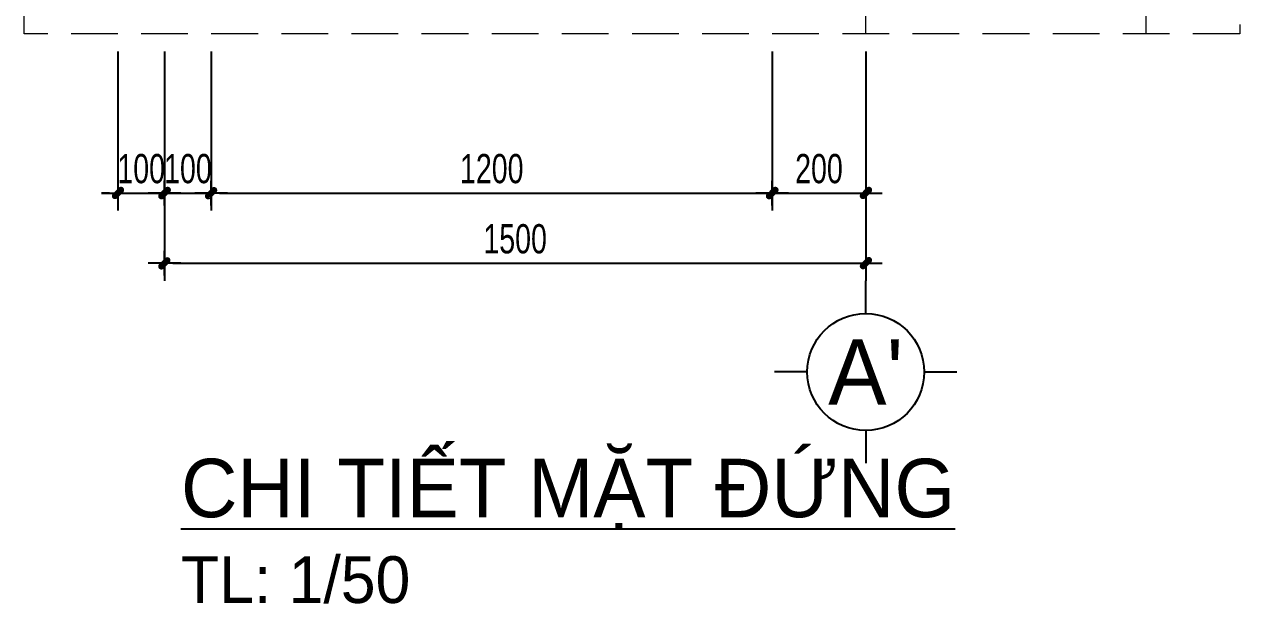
# Model space of a CAD drawing. Header units: inches. Extents: x 88947 to 296847, y 35049 to 161062.
# Drawn here: x 261022 to 263622, y 123852 to 125091 of the extents above; entities that cross this region are included whole.
import ezdxf
from ezdxf.enums import TextEntityAlignment as Align

# ---------------------------------------------------------------- set-up
doc = ezdxf.new("R2010")
doc.units = ezdxf.units.IN
doc.header["$MEASUREMENT"] = 0
doc.header["$PDMODE"] = 1
doc.linetypes.add('DASHED', pattern=[0.75, 0.5, -0.25])
for name, color, linetype, lineweight in [('A-Dims', 145, 'Continuous', 25), ('DIM', 7, 'Continuous', 25), ('GHICHU', 40, 'Continuous', 18), ('KHUNG 2', 144, 'Continuous', 18), ('THAY', 3, 'Continuous', 18)]:
    doc.layers.add(name, color=color, linetype=linetype, lineweight=lineweight)
doc.layers.add('text', color=2, linetype='Continuous')
doc.styles.add('FRANKO', font='VFRANKO.TTF')
doc.styles.add('VHELVEN', font='VHELVEN.TTF')
doc.styles.add('VNI-HELVE-CONDENSE', font='VNARIAL.TTF', dxfattribs={"width": 0.7})
doc.dimstyles.new('TAS-50', dxfattribs={"dimscale": 25, "dimtxt": 2.5, "dimasz": 0.7, "dimexe": 1.5, "dimexo": 1.5, "dimgap": 0.8, "dimtad": 1, "dimdec": 0, "dimzin": 3, "dimdsep": 46, "dimtxsty": 'VNI-HELVE-CONDENSE', "dimblk": 'TICK', "dimcen": 2.5, "dimclrt": 71, "dimazin": 2, "dimtfac": 0.75, "dimtdec": 0, "dimtix": 1, "dimtmove": 2, "dimatfit": 2, "dimldrblk": 'TICK123', "dimfxl": 1.5, "dimtolj": 1, "dimtzin": 0, "dimarcsym": 0})

# ---------------------------------------------------------------- blocks, each defined once
blk = doc.blocks.new('TICK')
at = {"layer": 'A-Dims', "color": 1}
for p, q in [((0, 1.5), (0, -1.5)), ((-1.999999999999943, 0), (2, 0))]:
    blk.add_line(p, q, dxfattribs=at)
at = {"layer": 'A-Dims', "color": 1, "const_width": 0.7878347494489719}
blk.add_lwpolyline([(-0.3342782012913972, -0.3486016811580157), (0.3833337504766519, 0.3780050543573452)], dxfattribs=at)
at = {"layer": 'A-Dims', "color": 1, "const_width": 0.393917374724486}
for points in [[(0.2443158685418894, 0.5170229362784085, -0.4142135623732853), (0.5228575154469581, 0.5170229362784085, -1)], [(0.5228575154469581, 0.5170229362784085, -0.4142135623732853), (0.5228575154469581, 0.2384812893835715, -1)], [(-0.4732960832188837, -0.209583799236043, 0.4142135623732853), (-0.4732960832188837, -0.4881254461220124, 1)], [(-0.4732960832188837, -0.4881254461220124, 0.4142135623732853), (-0.1947544363210909, -0.4881254461220124, 1)]]:
    blk.add_lwpolyline(points, format="xyb", dxfattribs=at)
blk = doc.blocks.new('*D2668')
at = {"layer": 'Defpoints', "color": 0}
for p in [(261222.3897334903, 125070.2920990052), (261322.3897334903, 125070.2920990052), (261322.3897334903, 124730.2049253633)]:
    blk.add_point(p, dxfattribs=at)
at = {"layer": 'DIM', "color": 0, "lineweight": -2}
for p, q in [((261222.3897334903, 125032.7920990052), (261222.3897334903, 124692.7049253633)), ((261322.3897334903, 125032.7920990052), (261322.3897334903, 124692.7049253633)), ((261204.8897334903, 124730.2049253633), (261187.3897334903, 124730.2049253633)), ((261222.3897334903, 124730.2049253633), (261322.3897334903, 124730.2049253633)), ((261339.8897334903, 124730.2049253633), (261357.3897334903, 124730.2049253633))]:
    blk.add_line(p, q, dxfattribs=at)
at = {"layer": 'DIM', "color": 0, "lineweight": -2, "xscale": 17.5, "yscale": 17.5, "zscale": 17.5}
blk.add_blockref('TICK', (261222.3897334903, 124730.2049253633), dxfattribs=at)
at = {"layer": 'DIM', "color": 0, "lineweight": -2, "xscale": 17.5, "yscale": 17.5, "zscale": 17.5, "rotation": 180}
blk.add_blockref('TICK', (261322.3897334903, 124730.2049253633), dxfattribs=at)
at = {"layer": 'DIM', "color": 71, "insert": (261272.3897334903, 124782.0944205884), "char_height": 62.5, "attachment_point": 5, "style": 'VNI-HELVE-CONDENSE'}
blk.add_mtext('\\A1;100', dxfattribs=at)
blk = doc.blocks.new('TICK123')
at = {"layer": 'A-Dims', "color": 1}
blk.add_lwpolyline([(0.04616600689769257, 7.275957614183426e-12, 0, 0.84, 0), (-2.110890249510703, 7.275957614183426e-12, 8.399999999999999, 8.399999999999999, 0)], format="xyseb", dxfattribs=at)
blk = doc.blocks.new('*D2669')
at = {"layer": 'Defpoints', "color": 0}
for p in [(261322.3897334903, 125070.2920990052), (261422.3897334903, 125070.2920990052), (261422.3897334903, 124730.2049253633)]:
    blk.add_point(p, dxfattribs=at)
at = {"layer": 'DIM', "color": 0, "lineweight": -2}
for p, q in [((261322.3897334903, 125032.7920990052), (261322.3897334903, 124692.7049253633)), ((261422.3897334903, 125032.7920990052), (261422.3897334903, 124692.7049253633)), ((261304.8897334903, 124730.2049253633), (261287.3897334903, 124730.2049253633)), ((261322.3897334903, 124730.2049253633), (261422.3897334903, 124730.2049253633)), ((261439.8897334903, 124730.2049253633), (261457.3897334903, 124730.2049253633))]:
    blk.add_line(p, q, dxfattribs=at)
at = {"layer": 'DIM', "color": 0, "lineweight": -2, "xscale": 17.5, "yscale": 17.5, "zscale": 17.5}
blk.add_blockref('TICK', (261322.3897334903, 124730.2049253633), dxfattribs=at)
at = {"layer": 'DIM', "color": 0, "lineweight": -2, "xscale": 17.5, "yscale": 17.5, "zscale": 17.5, "rotation": 180}
blk.add_blockref('TICK', (261422.3897334903, 124730.2049253633), dxfattribs=at)
at = {"layer": 'DIM', "color": 71, "insert": (261372.3897334903, 124782.0944205884), "char_height": 62.5, "attachment_point": 5, "style": 'VNI-HELVE-CONDENSE'}
blk.add_mtext('\\A1;100', dxfattribs=at)
blk = doc.blocks.new('*D2670')
at = {"layer": 'Defpoints', "color": 0}
for p in [(261422.3897334903, 125070.2920990052), (262622.3897333568, 125070.2920990052), (262622.3897333568, 124730.2049253633)]:
    blk.add_point(p, dxfattribs=at)
at = {"layer": 'DIM', "color": 0, "lineweight": -2}
for p, q in [((261422.3897334903, 125032.7920990052), (261422.3897334903, 124692.7049253633)), ((262622.3897333568, 125032.7920990052), (262622.3897333568, 124692.7049253633)), ((261439.8897334903, 124730.2049253633), (262604.8897333568, 124730.2049253633))]:
    blk.add_line(p, q, dxfattribs=at)
at = {"layer": 'DIM', "color": 0, "lineweight": -2, "xscale": 17.5, "yscale": 17.5, "zscale": 17.5, "rotation": 180}
blk.add_blockref('TICK', (261422.3897334903, 124730.2049253633), dxfattribs=at)
at = {"layer": 'DIM', "color": 0, "lineweight": -2, "xscale": 17.5, "yscale": 17.5, "zscale": 17.5}
blk.add_blockref('TICK', (262622.3897333568, 124730.2049253633), dxfattribs=at)
at = {"layer": 'DIM', "color": 71, "insert": (262022.3897334235, 124782.0944205884), "char_height": 62.5, "attachment_point": 5, "style": 'VNI-HELVE-CONDENSE'}
blk.add_mtext('\\A1;1200', dxfattribs=at)
blk = doc.blocks.new('*D2671')
at = {"layer": 'Defpoints', "color": 0}
for p in [(262622.3897333568, 125070.2920990052), (262822.4025766341, 125070.2920990052), (262822.4025766341, 124730.2049253633)]:
    blk.add_point(p, dxfattribs=at)
at = {"layer": 'DIM', "color": 0, "lineweight": -2}
for p, q in [((262622.3897333568, 125032.7920990052), (262622.3897333568, 124692.7049253633)), ((262822.4025766341, 125032.7920990052), (262822.4025766341, 124692.7049253633)), ((262639.8897333568, 124730.2049253633), (262804.9025766341, 124730.2049253633))]:
    blk.add_line(p, q, dxfattribs=at)
at = {"layer": 'DIM', "color": 0, "lineweight": -2, "xscale": 17.5, "yscale": 17.5, "zscale": 17.5, "rotation": 180}
blk.add_blockref('TICK', (262622.3897333568, 124730.2049253633), dxfattribs=at)
at = {"layer": 'DIM', "color": 0, "lineweight": -2, "xscale": 17.5, "yscale": 17.5, "zscale": 17.5}
blk.add_blockref('TICK', (262822.4025766341, 124730.2049253633), dxfattribs=at)
at = {"layer": 'DIM', "color": 71, "insert": (262722.3961549954, 124782.0944205884), "char_height": 62.5, "attachment_point": 5, "style": 'VNI-HELVE-CONDENSE'}
blk.add_mtext('\\A1;200', dxfattribs=at)
blk = doc.blocks.new('*D2672')
at = {"layer": 'Defpoints', "color": 0}
for p in [(261322.3897334903, 125070.2920990052), (262822.4025766341, 125070.2920990052), (262822.4025766341, 124580.2049253633)]:
    blk.add_point(p, dxfattribs=at)
at = {"layer": 'DIM', "color": 0, "lineweight": -2}
for p, q in [((261322.3897334903, 125032.7920990052), (261322.3897334903, 124542.7049253633)), ((262822.4025766341, 125032.7920990052), (262822.4025766341, 124542.7049253633)), ((261339.8897334903, 124580.2049253633), (262804.9025766341, 124580.2049253633))]:
    blk.add_line(p, q, dxfattribs=at)
at = {"layer": 'DIM', "color": 0, "lineweight": -2, "xscale": 17.5, "yscale": 17.5, "zscale": 17.5, "rotation": 180}
blk.add_blockref('TICK', (261322.3897334903, 124580.2049253633), dxfattribs=at)
at = {"layer": 'DIM', "color": 0, "lineweight": -2, "xscale": 17.5, "yscale": 17.5, "zscale": 17.5}
blk.add_blockref('TICK', (262822.4025766341, 124580.2049253633), dxfattribs=at)
at = {"layer": 'DIM', "color": 71, "insert": (262072.3961550622, 124632.0944205884), "char_height": 62.5, "attachment_point": 5, "style": 'VNI-HELVE-CONDENSE'}
blk.add_mtext('\\A1;1500', dxfattribs=at)
blk = doc.blocks.new('TRUCCOT')
for p, q in [((0, -140.0000000023283), (0, 0)), ((-250, -390.0000000023283), (-390.0000000023283, -390.0000000023283)), ((250, -390.0000000023283), (390.0000000023283, -390.0000000023283)), ((0, -640.0000000023283), (0, -780.0000000046566))]:
    blk.add_line(p, q)
blk.add_circle((0, -390.0000000023283), 250)
at = {"layer": 'GHICHU', "style": 'VHELVEN'}
blk.add_attdef('TRUC', text='', height=280.0000000046566, dxfattribs=at).set_placement((0, -390.0000000023283), align=Align.MIDDLE_CENTER)

msp = doc.modelspace()

# ---------------------------------------------------------------- linework, layer by layer
at = {"layer": 'KHUNG 2', "linetype": 'DASHED', "ltscale": 200}
msp.add_lwpolyline([(263622.4023317064, 125070.2920990052), (261022.3897334903, 125070.2920990052), (261022.3897334903, 128240.6267400703), (263622.4023317064, 128240.6267400703)], close=True, dxfattribs=at)
at = {"layer": 'THAY'}
for points in [[(262822.4009034791, 125070.2920990052), (262822.4095308658, 128059.4556611501)], [(263422.4009034816, 125070.2920990052), (263422.4095308633, 128059.4539294174)]]:
    msp.add_lwpolyline(points, dxfattribs=at)

# ---------------------------------------------------------------- block references
at = {"layer": 'DIM'}
ref = msp.add_blockref('TRUCCOT', (262822.4025766341, 124542.7049253633), dxfattribs=dict(at, xscale=0.5, yscale=0.5, zscale=0.5))
ref.add_attrib('TRUC', "A'", dxfattribs={"layer": 'GHICHU', "height": 140.0000000023283, "style": 'FRANKO'}).set_placement((262822.4025766341, 124347.7049253621), align=Align.MIDDLE_CENTER)

# ---------------------------------------------------------------- texts
at = {"layer": 'text', "insert": (261357.579824727, 124162.2154423815), "char_height": 125, "width": 5864.248991950764, "attachment_point": 1, "style": 'FRANKO'}
msp.add_mtext('{\\LCHI TIEÁT MAËT ÑÖÙNG\\P\\H0.8x;\\lTL: 1/50}', dxfattribs=at)

# ---------------------------------------------------------------- dimensions: what is measured, and where the dimension line sits
at = {"layer": 'DIM'}
for base, p1, p2, picture, middle in [((261322.3897334903, 124730.2049253633), (261222.3897334903, 125070.2920990052), (261322.3897334903, 125070.2920990052), '*D2668', (261272.3897334903, 124782.0944205884)), ((261422.3897334903, 124730.2049253633), (261322.3897334903, 125070.2920990052), (261422.3897334903, 125070.2920990052), '*D2669', (261372.3897334903, 124782.0944205884)), ((262822.4025766341, 124580.2049253633), (261322.3897334903, 125070.2920990052), (262822.4025766341, 125070.2920990052), '*D2672', (262072.3961550622, 124632.0944205884)), ((262622.3897333568, 124730.2049253633), (261422.3897334903, 125070.2920990052), (262622.3897333568, 125070.2920990052), '*D2670', (262022.3897334235, 124782.0944205884)), ((262822.4025766341, 124730.2049253633), (262622.3897333568, 125070.2920990052), (262822.4025766341, 125070.2920990052), '*D2671', (262722.3961549954, 124782.0944205884))]:
    dim = msp.add_linear_dim(base=base, p1=p1, p2=p2, dimstyle='TAS-50', dxfattribs=at)
    dim.commit()
    dim.dimension.update_dxf_attribs({"geometry": picture, "text_midpoint": middle})

doc.saveas('drawing.dxf')
